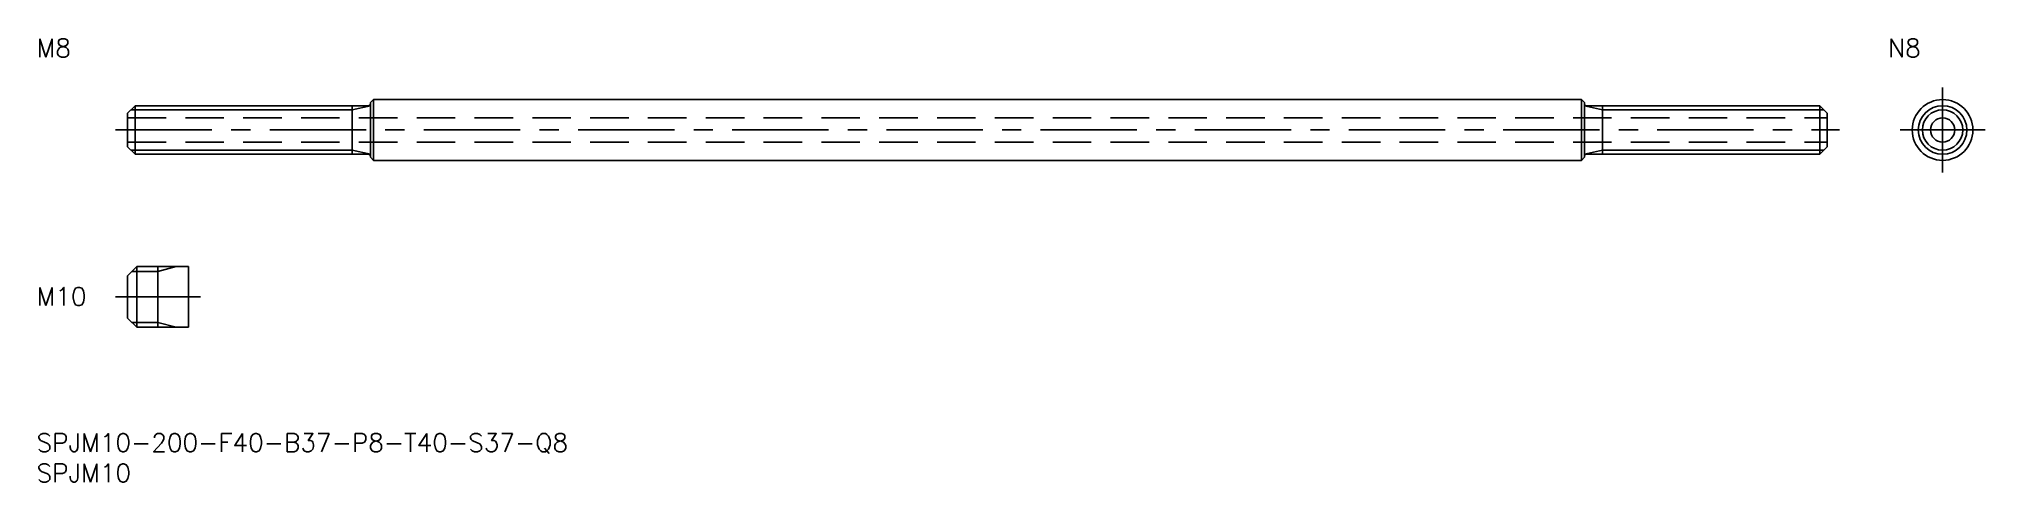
# Model space of a CAD drawing. Extents: x 0 to 321, y -8 to 65.
import ezdxf

# ---------------------------------------------------------------- set-up
doc = ezdxf.new("R2010")
doc.units = 0
doc.header["$LTSCALE"] = 0.5
doc.linetypes.add('CENTER', pattern=[50.8, 31.75, -6.35, 6.35, -6.35])
doc.linetypes.add('DASHED', pattern=[19.05, 12.7, -6.35])
for name, color, linetype in [('MSM_CENTER', 1, 'CENTER'), ('MSM_CONTINUOUS', 7, 'CONTINUOUS'), ('MSM_DASHED', 4, 'DASHED'), ('MSM_NARROW', 5, 'CONTINUOUS'), ('MSM_PART_NUMBER', 7, 'CONTINUOUS')]:
    doc.layers.add(name, color=color, linetype=linetype)
doc.styles.get("Standard").update_dxf_attribs({"font": 'txt.shx', "height": 1, "bigfont": 'bigfont.shx'})

# ---------------------------------------------------------------- blocks, each defined once
blk = doc.blocks.new('*U8')
at = {"layer": 'MSM_PART_NUMBER'}
blk.add_text('SPJM10-200-F40-B37-P8-T40-S37-Q8', height=3, dxfattribs=at).set_placement((0, -3))
blk = doc.blocks.new('*U9')
at = {"layer": 'MSM_PART_NUMBER'}
blk.add_text('SPJM10', height=3, dxfattribs=at).set_placement((0, -8))
blk = doc.blocks.new('*U10')
at = {"layer": 'MSM_PART_NUMBER'}
blk.add_text('M10', height=3, dxfattribs=at).set_placement((0, 21.06))
blk = doc.blocks.new('*U11')
at = {"layer": 'MSM_PART_NUMBER'}
blk.add_text('M8', height=3, dxfattribs=at).set_placement((0, 62))
blk = doc.blocks.new('*U12')
at = {"layer": 'MSM_PART_NUMBER'}
blk.add_text('N8', height=3, dxfattribs=at).set_placement((305, 62))

msp = doc.modelspace()

# ---------------------------------------------------------------- linework, layer by layer
at = {"layer": 'MSM_CENTER'}
for p, q in [((314, 43), (314, 57)), ((13, 50), (297, 50)), ((307, 50), (321, 50)), ((13, 22.5), (27, 22.5))]:
    msp.add_line(p, q, dxfattribs=at)
at = {"layer": 'MSM_CONTINUOUS'}
for p, q in [((55, 54.5), (55.5, 55)), ((55.5, 55), (254.5, 55)), ((55.5, 55), (55.5, 45)), ((254.5, 55), (254.5, 45)), ((255, 54.5), (254.5, 55)), ((16.25, 54), (15, 52.75)), ((15, 47.25), (15, 52.75)), ((54.7, 54), (16.25, 54)), ((16.25, 54), (16.25, 46)), ((52, 54), (52, 46)), ((55, 54.5), (55, 45.5)), ((255, 54.5), (255, 45.5)), ((255.3, 54), (293.75, 54)), ((258, 54), (258, 46)), ((293.75, 54), (295, 52.75)), ((293.75, 54), (293.75, 46)), ((295, 47.25), (295, 52.75)), ((16.25, 46), (15, 47.25)), ((54.7, 46), (16.25, 46)), ((55.5, 45), (55, 45.5)), ((55.5, 45), (254.5, 45)), ((254.5, 45), (255, 45.5)), ((255.3, 46), (293.75, 46)), ((293.75, 46), (295, 47.25)), ((16.5, 27.5), (15, 26)), ((15, 19), (15, 26)), ((25, 27.5), (16.5, 27.5)), ((16.5, 27.5), (16.5, 17.5)), ((20, 27.5), (20, 17.5)), ((25, 27.5), (25, 17.5)), ((16.5, 17.5), (15, 19)), ((25, 17.5), (16.5, 17.5))]:
    msp.add_line(p, q, dxfattribs=at)
for radius in [5, 4, 2]:
    msp.add_circle((314, 50), radius, dxfattribs=at)
for centre, start, end in [((54.7, 54.3), 270, 0), ((255.3, 54.3), 180, 270), ((54.7, 45.7), 0, 90), ((255.3, 45.7), 90, 180)]:
    msp.add_arc(centre, 0.3, start, end, dxfattribs=at)
at = {"layer": 'MSM_DASHED'}
for p, q in [((15, 52), (295, 52)), ((15, 48), (295, 48))]:
    msp.add_line(p, q, dxfattribs=at)
at = {"layer": 'MSM_NARROW'}
for p, q in [((52, 53.3235), (15.5735, 53.3235)), ((52, 53.3235), (55, 54)), ((258, 53.3235), (255, 54)), ((258, 53.3235), (294.4265, 53.3235)), ((52, 46.6765), (15.5735, 46.6765)), ((52, 46.6765), (55, 46)), ((258, 46.6765), (255, 46)), ((258, 46.6765), (294.4265, 46.6765)), ((20, 26.688), (15.688, 26.688)), ((20, 26.688), (23, 27.5)), ((20, 18.312), (15.688, 18.312)), ((20, 18.312), (23, 17.5))]:
    msp.add_line(p, q, dxfattribs=at)
msp.add_circle((314, 50), 3.3235, dxfattribs=at)

# ---------------------------------------------------------------- block references
at = {"layer": 'MSM_CONTINUOUS'}
for name in ['*U11', '*U12', '*U10', '*U8', '*U9']:
    msp.add_blockref(name, (0, 0), dxfattribs=at)

doc.saveas('drawing.dxf')
